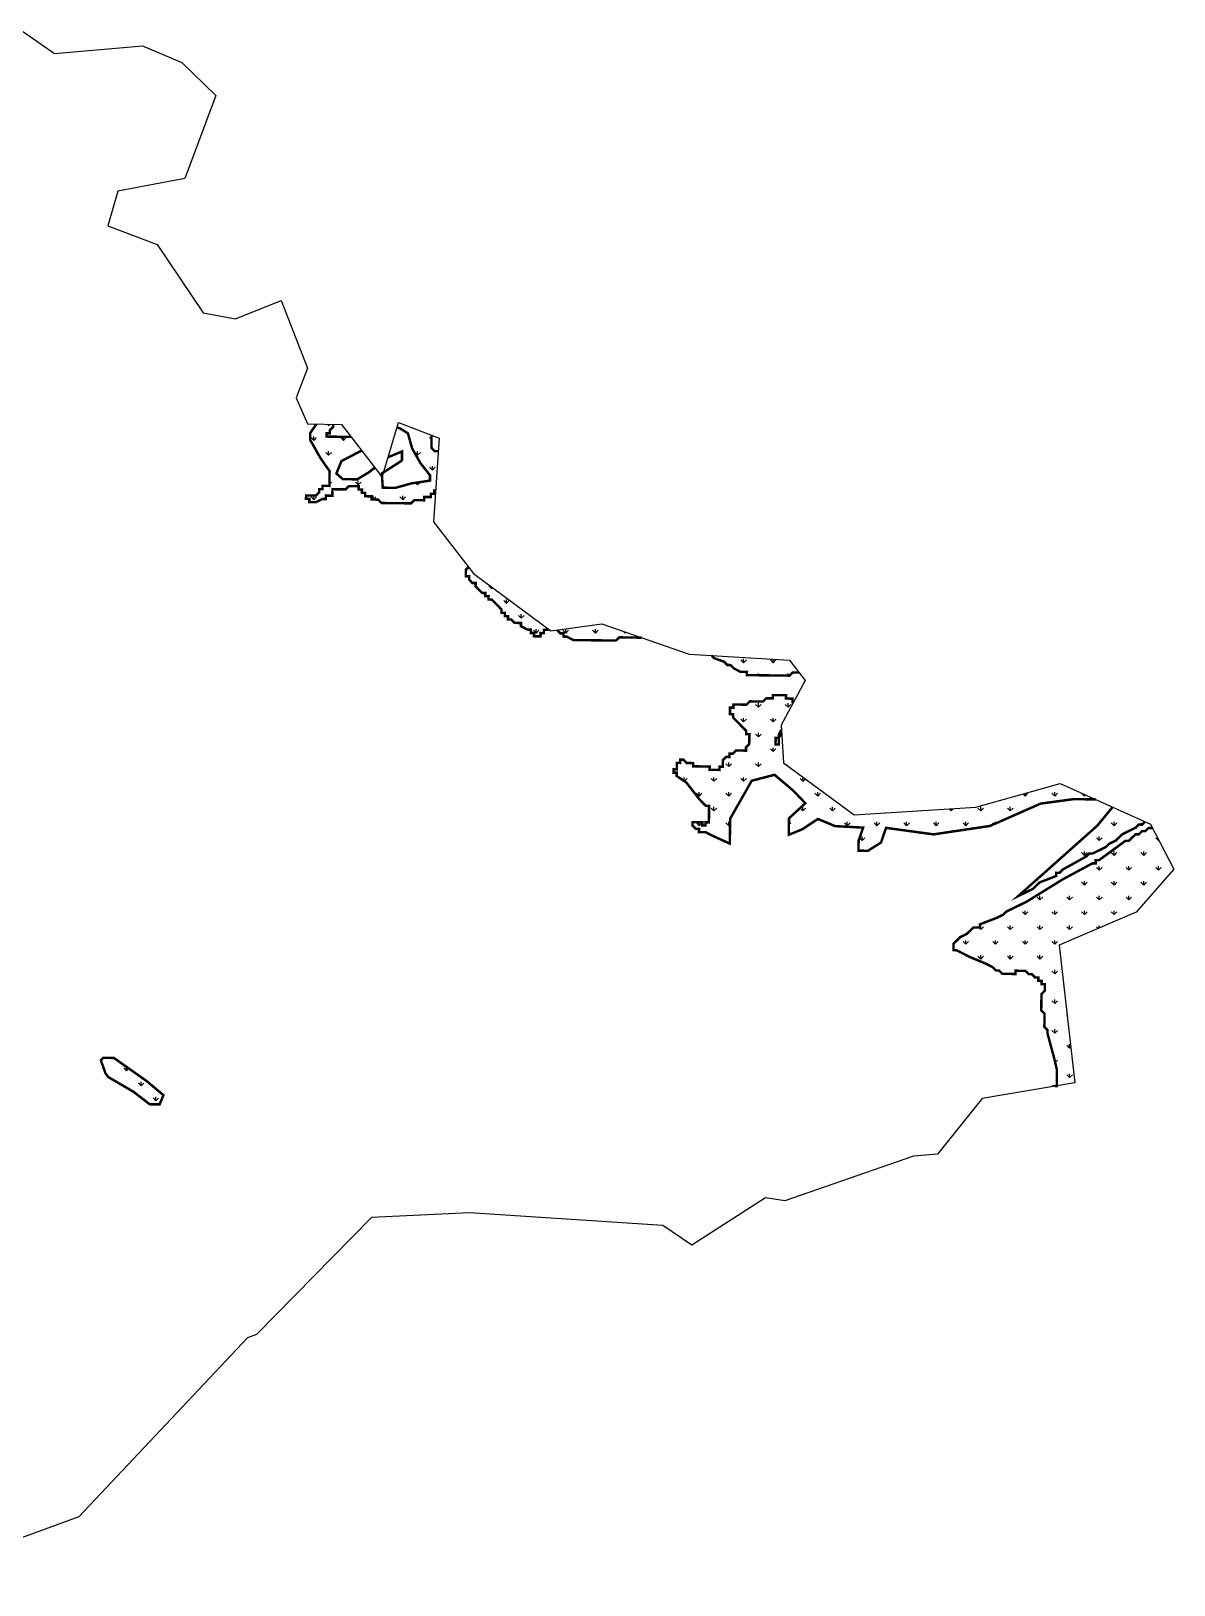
# Model space of a CAD drawing. Header units: metres. Extents: x 268124 to 271097, y 2138069 to 2140457.
# Drawn here: x 269712 to 271097, y 2138105 to 2139988 of the extents above; entities that cross this region are included whole.
import ezdxf

# ---------------------------------------------------------------- set-up
doc = ezdxf.new("R2010")
doc.units = ezdxf.units.M
doc.layers.add('MANGROOVES', color=112, linetype='Continuous')
doc.layers.add('village', color=3, linetype='Continuous')

msp = doc.modelspace()

# ---------------------------------------------------------------- hatches: boundary and pattern name
at = {"layer": 'MANGROOVES'}
h = msp.add_hatch(dxfattribs=at)
h.set_pattern_fill('GRASS', color=256)
h.paths.add_polyline_path([(270183.6, 2139464.4), (270195.1, 2139449.9), (270195, 2139443.4), (270173.1, 2139440.2), (270153.1, 2139434.7), (270137.8, 2139434.9), (270137, 2139447.5), (270128, 2139459.2), (270121, 2139453.5), (270106.8, 2139445), (270089.3, 2139445.2), (270081.6, 2139452.1), (270087.7, 2139467.1), (270112.1, 2139479.8), (270099.3, 2139496.4), (270069.6, 2139496.8), (270069.7, 2139500.7), (270073.7, 2139500.7), (270073.7, 2139504.7), (270077.7, 2139508.6), (270077.8, 2139511.7), (270057.4, 2139512), (270049.8, 2139501), (270049.7, 2139493), (270062.7, 2139470.1), (270073.4, 2139454.9), (270073.2, 2139437), (270064.9, 2139437.1), (270064.8, 2139433.2), (270060.9, 2139433.2), (270060.8, 2139429.2), (270056.8, 2139425.3), (270044.9, 2139425.5), (270044.8, 2139421.5), (270048.8, 2139421.4), (270048.7, 2139417.5), (270056.7, 2139417.3), (270064.7, 2139421.2), (270068.7, 2139421.2), (270068.7, 2139425.2), (270076.7, 2139425.1), (270076.8, 2139433), (270092.7, 2139432.8), (270096.7, 2139436.7), (270108.7, 2139436.6), (270108.6, 2139432.6), (270112.6, 2139432.5), (270112.5, 2139428.6), (270116.5, 2139428.5), (270116.5, 2139424.5), (270124.4, 2139424.4), (270124.4, 2139420.5), (270132.3, 2139420.4), (270136.2, 2139416.3), (270172, 2139415.9), (270176.1, 2139419.8), (270188, 2139419.6), (270188.1, 2139423.6), (270196, 2139423.5), (270196.1, 2139427.5), (270200, 2139427.4), (270200.1, 2139431.4), (270201.9, 2139431.4), (270205.1, 2139479.1), (270200.7, 2139479.2), (270196.8, 2139483.2), (270197, 2139498.4), (270156.8, 2139514), (270154.9, 2139507.7), (270158.2, 2139507), (270168.3, 2139500.8), (270173.4, 2139482.5)])
h = msp.add_hatch(dxfattribs=at)
h.set_pattern_fill('GRASS', color=256)
h.paths.add_polyline_path([(270281.8, 2139287.1), (270281.7, 2139283.2), (270285.7, 2139283.1), (270285.7, 2139279.1), (270289.6, 2139279.1), (270289.6, 2139275.1), (270293.6, 2139275.1), (270297.5, 2139271), (270305.4, 2139270.9), (270305.4, 2139266.9), (270313.3, 2139262.9), (270317.3, 2139262.8), (270317.2, 2139258.8), (270321.2, 2139258.8), (270321.1, 2139254.8), (270329.1, 2139254.7), (270329.2, 2139258.7), (270333.1, 2139258.6), (270333.2, 2139262.6), (270337.2, 2139262.6), (270337.2, 2139264.4), (270247.7, 2139330.8), (270241.7, 2139338.5), (270238.6, 2139335.4), (270238.5, 2139327.5), (270242.5, 2139327.4), (270242.5, 2139323.5), (270246.4, 2139319.4), (270250.4, 2139319.4), (270250.3, 2139315.4), (270258.2, 2139307.3), (270262.1, 2139307.3), (270262.1, 2139303.3), (270266.1, 2139303.3), (270266, 2139299.3), (270270, 2139299.2), (270273.9, 2139295.2), (270277.9, 2139291.2)])
h = msp.add_hatch(dxfattribs=at)
h.set_pattern_fill('GRASS', color=256)
h.paths.add_polyline_path([(270337.2, 2139264.4), (270247.7, 2139330.8), (270241.7, 2139338.5), (270238.6, 2139335.4), (270238.5, 2139327.5), (270242.5, 2139327.4), (270242.5, 2139323.5), (270246.4, 2139319.4), (270250.4, 2139319.4), (270250.3, 2139315.4), (270258.2, 2139307.3), (270262.1, 2139307.3), (270262.1, 2139303.3), (270266.1, 2139303.3), (270266, 2139299.3), (270270, 2139299.2), (270273.9, 2139295.2), (270277.9, 2139291.2), (270281.8, 2139287.1), (270281.7, 2139283.2), (270285.7, 2139283.1), (270285.7, 2139279.1), (270289.6, 2139279.1), (270289.6, 2139275.1), (270293.6, 2139275.1), (270297.5, 2139271), (270305.4, 2139270.9), (270305.4, 2139266.9), (270313.3, 2139262.9), (270317.3, 2139262.8), (270317.2, 2139258.8), (270321.2, 2139258.8), (270321.1, 2139254.8), (270329.1, 2139254.7), (270329.2, 2139258.7), (270333.1, 2139258.6), (270333.2, 2139262.6), (270337.2, 2139262.6)])
h = msp.add_hatch(dxfattribs=at)
h.set_pattern_fill('GRASS', color=256)
h.paths.add_polyline_path([(270403.3, 2139269.9), (270349.3, 2139262.2), (270353, 2139258.4), (270357, 2139258.3), (270356.9, 2139254.4), (270360.9, 2139254.3), (270368.8, 2139250.2), (270420.5, 2139249.6), (270424.6, 2139253.5), (270451.5, 2139253.1)])
h = msp.add_hatch(dxfattribs=at)
h.set_pattern_fill('GRASS', color=256)
h.paths.add_polyline_path([(270536.4, 2139231.5), (270539.6, 2139228.1), (270551.5, 2139224), (270555.4, 2139220), (270559.4, 2139219.9), (270563.3, 2139215.9), (270571.2, 2139211.8), (270579.2, 2139211.7), (270579.1, 2139207.7), (270630.8, 2139207.1), (270634.9, 2139211), (270642.2, 2139210.9), (270630.6, 2139225.8)])
h = msp.add_hatch(dxfattribs=at)
h.set_pattern_fill('GRASS', color=256)
h.paths.add_polyline_path([(270635.9, 2139175.2), (270634.4, 2139175.2), (270634.5, 2139179.2), (270626.5, 2139179.3), (270626.6, 2139183.3), (270610.6, 2139183.5), (270610.6, 2139179.5), (270602.6, 2139179.6), (270598.6, 2139175.7), (270582.7, 2139175.9), (270578.7, 2139171.9), (270562.8, 2139172.1), (270562.7, 2139168.2), (270558.7, 2139168.2), (270558.6, 2139160.3), (270562.6, 2139160.2), (270562.6, 2139156.2), (270566.5, 2139152.2), (270570.4, 2139148.2), (270574.3, 2139144.1), (270578.3, 2139140.1), (270578.2, 2139136.1), (270582.2, 2139136.1), (270582, 2139124.1), (270578, 2139120.2), (270578, 2139116.2), (270566, 2139116.4), (270562, 2139112.5), (270558, 2139112.5), (270558, 2139108.5), (270554, 2139108.6), (270550, 2139104.7), (270549.9, 2139096.7), (270545.9, 2139096.8), (270545.8, 2139092.8), (270533.9, 2139092.9), (270534, 2139096.9), (270514.1, 2139097.2), (270514.1, 2139101.1), (270506.2, 2139101.2), (270502.2, 2139105.3), (270498.3, 2139105.3), (270498.2, 2139101.3), (270494.2, 2139101.4), (270494.1, 2139093.4), (270490.1, 2139093.5), (270490.1, 2139089.5), (270494.1, 2139089.5), (270494, 2139085.5), (270505.9, 2139077.4), (270521.5, 2139057.3), (270529.4, 2139049.2), (270533.3, 2139049.2), (270533.1, 2139029.3), (270529.1, 2139029.3), (270529.1, 2139025.4), (270525.1, 2139025.4), (270525.1, 2139029.4), (270513.2, 2139029.5), (270513.1, 2139025.6), (270517.1, 2139021.5), (270521.1, 2139021.5), (270521, 2139017.5), (270529, 2139017.4), (270536.9, 2139013.3), (270558.5, 2139003.5), (270558.8, 2139033.6), (270585, 2139079.7), (270612.7, 2139086.9), (270634.9, 2139068.1), (270650, 2139052.5), (270630.2, 2139034.2), (270629.9, 2139014.2), (270646.5, 2139021), (270665.2, 2139033.4), (270686.1, 2139024.7), (270720, 2139022.9), (270714.6, 2139007.2), (270714.4, 2138995), (270725.8, 2138994.8), (270741.7, 2139004.8), (270747.8, 2139022.6), (270805.3, 2139014.7), (270873.7, 2139024.9), (270935.2, 2139052), (270975, 2139057.4), (271001.7, 2139057.1), (270958.7, 2139076.5), (270856.6, 2139047.6), (270709.3, 2139038.2), (270623.7, 2139101.6), (270621.3, 2139138.1), (270617.9, 2139131.6), (270617.8, 2139123.7), (270613.9, 2139123.7), (270614, 2139131.7), (270617.9, 2139131.6), (270618, 2139135.6), (270621, 2139141.6), (270620.7, 2139147)])
h = msp.add_hatch(dxfattribs=at)
h.set_pattern_fill('GRASS', color=256)
h.paths.add_polyline_path([(271051, 2138920.5), (271096.7, 2138972.5), (271070.6, 2139022.8), (271070.1, 2139022.4), (271066.1, 2139022.5), (271062, 2139018.5), (271058.1, 2139018.6), (271054, 2139014.7), (271050.1, 2139014.7), (271042, 2139006.9), (271038, 2139006.9), (271005.9, 2138983.4), (271001.9, 2138983.5), (271001.9, 2138979.5), (270997.9, 2138979.6), (270961.8, 2138960.1), (270917.7, 2138932.8), (270909.7, 2138929), (270893.7, 2138921.2), (270889.7, 2138917.3), (270881.7, 2138913.4), (270861.7, 2138905.7), (270861.6, 2138901.7), (270853.7, 2138901.8), (270845.6, 2138894), (270837.6, 2138890.1), (270829.6, 2138882.2), (270829.5, 2138874.3), (270833.4, 2138874.2), (270841.3, 2138870.2), (270849.3, 2138866.1), (270869, 2138857.9), (270876.9, 2138853.8), (270880.9, 2138849.8), (270884.8, 2138849.7), (270888.8, 2138845.7), (270904.7, 2138845.5), (270904.7, 2138849.5), (270916.7, 2138849.3), (270920.6, 2138845.3), (270924.6, 2138845.2), (270928.5, 2138841.2), (270932.5, 2138841.1), (270932.4, 2138837.2), (270936.4, 2138837.1), (270936.4, 2138833.1), (270940.3, 2138833.1), (270940.2, 2138825.1), (270936.2, 2138821.2), (270935.9, 2138801.3), (270939.9, 2138797.3), (270939.7, 2138781.4), (270943.6, 2138777.3), (270943.5, 2138773.4), (270951.1, 2138745.4), (270954.9, 2138729.4), (270954.7, 2138709.9), (270976.8, 2138713.7), (270957.5, 2138880.4)])
h.paths.add_polyline_path([(271034.2, 2139014.9), (271050.2, 2139022.7), (271054.2, 2139026.6), (271058.2, 2139026.5), (271061.7, 2139030), (271022.4, 2139047.8), (271004.1, 2139025.5), (270908.1, 2138940), (270925.9, 2138948.7), (270929.9, 2138952.6), (270934, 2138956.5), (270953.9, 2138964.2), (270954, 2138968.2), (270958, 2138968.1), (270962, 2138972.1), (270990, 2138987.6), (270994.1, 2138991.6), (270998.1, 2138991.5), (271014.1, 2138999.3), (271018.1, 2139003.2), (271026.1, 2139007.1)])
h = msp.add_hatch(dxfattribs=at)
h.set_pattern_fill('GRASS', color=256, angle=-0.7333637)
h.paths.add_polyline_path([(269812, 2138743.7), (269798.9, 2138743.9), (269796.2, 2138740.7), (269801.6, 2138725.5), (269804.9, 2138720.7), (269835.6, 2138702.8), (269855.3, 2138687.6), (269867.3, 2138687.5), (269872, 2138698.6), (269851.9, 2138715.5)])

# ---------------------------------------------------------------- linework, layer by layer
at = {"layer": 'MANGROOVES', "const_width": 2.98}
for points in [[(270057.4, 2139512), (270049.8, 2139501), (270049.7, 2139493), (270062.7, 2139470.1), (270073.4, 2139454.9), (270073.2, 2139437), (270064.9, 2139437.1), (270064.8, 2139433.2), (270060.9, 2139433.2), (270060.8, 2139429.2), (270056.8, 2139425.3), (270044.9, 2139425.5), (270044.8, 2139421.5), (270048.8, 2139421.4), (270048.7, 2139417.5), (270056.7, 2139417.3), (270064.7, 2139421.2), (270068.7, 2139421.2), (270068.7, 2139425.2), (270076.7, 2139425.1), (270076.8, 2139433), (270092.7, 2139432.8), (270096.7, 2139436.7), (270108.7, 2139436.6), (270108.6, 2139432.6), (270112.6, 2139432.5), (270112.5, 2139428.6), (270116.5, 2139428.5), (270116.5, 2139424.5), (270124.4, 2139424.4), (270124.4, 2139420.5), (270132.3, 2139420.4), (270136.2, 2139416.3), (270172, 2139415.9), (270176.1, 2139419.8), (270188, 2139419.6), (270188.1, 2139423.6), (270196, 2139423.5), (270196.1, 2139427.5), (270200, 2139427.4), (270200.1, 2139431.4), (270201.9, 2139431.4)], [(270099.3, 2139496.4), (270069.6, 2139496.8), (270069.7, 2139500.7), (270073.7, 2139500.7), (270073.7, 2139504.7), (270077.7, 2139508.6), (270077.8, 2139511.7)], [(270161.1, 2139467.8), (270136.7, 2139452.1), (270137.8, 2139434.9), (270153.1, 2139434.7), (270173.1, 2139440.2), (270195, 2139443.4), (270195.1, 2139449.9), (270183.6, 2139464.4), (270173.4, 2139482.5), (270168.3, 2139500.8), (270158.2, 2139507), (270154.9, 2139507.7)], [(270205.1, 2139479.1), (270200.7, 2139479.2), (270196.8, 2139483.2), (270197, 2139499.1)], [(270049.7, 2139493), (270062.7, 2139470.1), (270073.4, 2139454.9), (270073.2, 2139437)], [(270112.1, 2139479.8), (270087.7, 2139467.1), (270081.6, 2139452.1), (270089.3, 2139445.2), (270106.8, 2139445), (270121, 2139453.5), (270128, 2139459.2)], [(270144.2, 2139471.8), (270161.2, 2139478.8), (270161.1, 2139467.8)], [(270241.7, 2139338.5), (270238.6, 2139335.4), (270238.5, 2139327.5), (270242.5, 2139327.4), (270242.5, 2139323.5), (270246.4, 2139319.4), (270250.4, 2139319.4), (270250.3, 2139315.4), (270258.2, 2139307.3), (270262.1, 2139307.3), (270262.1, 2139303.3), (270266.1, 2139303.3), (270266, 2139299.3), (270270, 2139299.2), (270273.9, 2139295.2), (270277.9, 2139291.2), (270281.8, 2139287.1), (270281.7, 2139283.2), (270285.7, 2139283.1), (270285.7, 2139279.1), (270289.6, 2139279.1), (270289.6, 2139275.1), (270293.6, 2139275.1), (270297.5, 2139271), (270305.4, 2139270.9), (270305.4, 2139266.9), (270313.3, 2139262.9), (270317.3, 2139262.8), (270317.2, 2139258.8), (270321.2, 2139258.8), (270321.1, 2139254.8), (270329.1, 2139254.7), (270329.2, 2139258.7), (270333.1, 2139258.6), (270333.2, 2139262.6), (270337.2, 2139262.6), (270337.2, 2139264.4)], [(270349.1, 2139262.4), (270353, 2139258.4), (270357, 2139258.3), (270356.9, 2139254.4), (270360.9, 2139254.3), (270368.8, 2139250.2), (270420.5, 2139249.6), (270424.6, 2139253.5), (270451.5, 2139253.1)], [(270536.4, 2139231.5), (270539.6, 2139228.1), (270551.5, 2139224), (270555.4, 2139220), (270559.4, 2139219.9), (270563.3, 2139215.9), (270571.2, 2139211.8), (270579.2, 2139211.7), (270579.1, 2139207.7), (270630.8, 2139207.1), (270634.9, 2139211), (270642.2, 2139210.9)], [(270635.9, 2139175.2), (270634.4, 2139175.2), (270634.5, 2139179.2), (270626.5, 2139179.3), (270626.6, 2139183.3), (270610.6, 2139183.5), (270610.6, 2139179.5), (270602.6, 2139179.6), (270598.6, 2139175.7), (270582.7, 2139175.9), (270578.7, 2139171.9), (270562.8, 2139172.1), (270562.7, 2139168.2), (270558.7, 2139168.2), (270558.6, 2139160.3), (270562.6, 2139160.2), (270562.6, 2139156.2), (270566.5, 2139152.2), (270570.4, 2139148.2), (270574.3, 2139144.1), (270578.3, 2139140.1), (270578.2, 2139136.1), (270582.2, 2139136.1), (270582, 2139124.1), (270578, 2139120.2), (270578, 2139116.2), (270566, 2139116.4), (270562, 2139112.5), (270558, 2139112.5), (270558, 2139108.5), (270554, 2139108.6), (270550, 2139104.7), (270549.9, 2139096.7), (270545.9, 2139096.8), (270545.8, 2139092.8), (270533.9, 2139092.9), (270534, 2139096.9), (270514.1, 2139097.2), (270514.1, 2139101.1), (270506.2, 2139101.2), (270502.2, 2139105.3), (270498.3, 2139105.3), (270498.2, 2139101.3), (270494.2, 2139101.4), (270494.1, 2139093.4), (270490.1, 2139093.5), (270490.1, 2139089.5), (270494.1, 2139089.5), (270494, 2139085.5), (270505.9, 2139077.4), (270521.5, 2139057.3), (270529.4, 2139049.2), (270533.3, 2139049.2), (270533.1, 2139029.3), (270529.1, 2139029.3), (270529.1, 2139025.4), (270525.1, 2139025.4), (270525.1, 2139029.4), (270513.2, 2139029.5), (270513.1, 2139025.6), (270517.1, 2139021.5), (270521.1, 2139021.5), (270521, 2139017.5), (270529, 2139017.4), (270536.9, 2139013.3), (270558.5, 2139003.5), (270558.8, 2139033.6), (270585, 2139079.7), (270612.7, 2139086.9), (270634.9, 2139068.1), (270650, 2139052.5), (270630.2, 2139034.2), (270629.9, 2139014.2), (270646.5, 2139021), (270665.2, 2139033.4), (270686.1, 2139024.7), (270720, 2139022.9), (270714.6, 2139007.2), (270714.4, 2138995), (270725.8, 2138994.8), (270741.7, 2139004.8), (270747.8, 2139022.6), (270805.3, 2139014.7), (270873.7, 2139024.9), (270935.2, 2139052), (270975, 2139057.4), (271001.7, 2139057.1)], [(270621.3, 2139138.1), (270617.9, 2139131.6), (270617.8, 2139123.7), (270613.9, 2139123.7), (270614, 2139131.7), (270617.9, 2139131.6), (270618, 2139135.6), (270621, 2139141.6)], [(270558.5, 2139003.5), (270558.8, 2139033.6), (270585, 2139079.7), (270612.7, 2139086.9), (270634.9, 2139068.1), (270650, 2139052.5), (270630.2, 2139034.2), (270629.9, 2139014.2), (270646.5, 2139021), (270665.2, 2139033.4), (270686.1, 2139024.7), (270720, 2139022.9), (270714.6, 2139007.2), (270714.4, 2138995), (270725.8, 2138994.8), (270741.7, 2139004.8), (270747.8, 2139022.6), (270805.3, 2139014.7), (270873.7, 2139024.9), (270935.2, 2139052), (270975, 2139057.4), (271001.7, 2139057.1)], [(271022.4, 2139047.8), (271004.1, 2139025.5), (270908.1, 2138940), (270925.9, 2138948.7), (270929.9, 2138952.6), (270934, 2138956.5), (270953.9, 2138964.2), (270954, 2138968.2), (270958, 2138968.1), (270962, 2138972.1), (270990, 2138987.6), (270994.1, 2138991.6), (270998.1, 2138991.5), (271014.1, 2138999.3), (271018.1, 2139003.2), (271026.1, 2139007.1), (271034.2, 2139014.9), (271050.2, 2139022.7), (271054.2, 2139026.6), (271058.2, 2139026.5), (271061.7, 2139030)], [(271022.4, 2139047.8), (271004.1, 2139025.5), (270908.1, 2138940)], [(271070.6, 2139022.8), (271070.1, 2139022.4), (271066.1, 2139022.5), (271062, 2139018.5), (271058.1, 2139018.6), (271054, 2139014.7), (271050.1, 2139014.7), (271042, 2139006.9), (271038, 2139006.9), (271005.9, 2138983.4), (271001.9, 2138983.5), (271001.9, 2138979.5), (270997.9, 2138979.6), (270961.8, 2138960.1), (270917.7, 2138932.8), (270909.7, 2138929), (270893.7, 2138921.2), (270889.7, 2138917.3), (270881.7, 2138913.4), (270861.7, 2138905.7), (270861.6, 2138901.7), (270853.7, 2138901.8), (270845.6, 2138894), (270837.6, 2138890.1), (270829.6, 2138882.2), (270829.5, 2138874.3), (270833.4, 2138874.2), (270841.3, 2138870.2), (270849.3, 2138866.1), (270869, 2138857.9), (270876.9, 2138853.8), (270880.9, 2138849.8), (270884.8, 2138849.7), (270888.8, 2138845.7), (270904.7, 2138845.5), (270904.7, 2138849.5), (270916.7, 2138849.3), (270920.6, 2138845.3), (270924.6, 2138845.2), (270928.5, 2138841.2), (270932.5, 2138841.1), (270932.4, 2138837.2), (270936.4, 2138837.1), (270936.4, 2138833.1), (270940.3, 2138833.1), (270940.2, 2138825.1), (270936.2, 2138821.2), (270935.9, 2138801.3), (270939.9, 2138797.3), (270939.7, 2138781.4), (270943.6, 2138777.3), (270943.5, 2138773.4), (270951.1, 2138745.4), (270954.9, 2138729.4), (270954.7, 2138709.6), (270950.7, 2138709.6), (270950.7, 2138709.3)]]:
    msp.add_lwpolyline(points, dxfattribs=at)
msp.add_lwpolyline([(269804.9, 2138720.7), (269835.6, 2138702.8), (269855.3, 2138687.6), (269867.3, 2138687.5), (269872, 2138698.6), (269851.9, 2138715.5), (269812, 2138743.7), (269798.9, 2138743.9), (269796.2, 2138740.7), (269801.6, 2138725.5)], close=True, dxfattribs=at)
at = {"layer": 'village'}
for points in [[(269701.1, 2139988.3, 0), (269739.8, 2139961.2, 0), (269846.5, 2139970.5, 0), (269894.3, 2139950.3, 0), (269935.6, 2139910.2, 0), (269898, 2139809.6, 0), (269816.7, 2139794.2, 0), (269804.5, 2139752.3, 0), (269864.2, 2139729.6, 0), (269920.2, 2139646.6, 0), (269959.2, 2139639.4, 0), (270014.5, 2139661.7, 0), (270046.6, 2139579.9, 0), (270032.7, 2139543.9, 0), (270046.6, 2139512.2, 0), (270087.7, 2139511.5, 0), (270137, 2139447.5, 0), (270156.8, 2139514, 0), (270206.2, 2139494.9, 0), (270199.3, 2139393.3, 0), (270247.7, 2139330.8, 0), (270341.6, 2139261.2, 0), (270403.3, 2139269.9, 0), (270509.1, 2139233.1, 0), (270630.6, 2139225.8, 0), (270649.8, 2139201, 0), (270620.7, 2139147, 0), (270623.7, 2139101.6, 0)], [(270623.7, 2139101.6, 0), (270709.3, 2139038.2, 0), (270856.6, 2139047.6, 0), (270958.7, 2139076.5, 0), (271068.4, 2139027, 0), (271096.7, 2138972.5, 0), (271051, 2138920.5, 0), (270957.5, 2138880.4, 0), (270976.8, 2138713.7, 0), (270864.4, 2138694.7, 0), (270810, 2138627, 0), (270780.9, 2138624.5, 0), (270625.2, 2138570.4, 0), (270601.7, 2138574.2, 0), (270512.4, 2138517, 0), (270477.2, 2138540.5, 0), (270242.8, 2138556.2, 0), (270124.3, 2138550.5, 0), (269984.6, 2138408.7, 0), (269974, 2138404.5, 0), (269769.4, 2138187.4, 0), (269543.8, 2138105.1, 0)]]:
    msp.add_polyline3d(points, dxfattribs=at)

doc.saveas('drawing.dxf')
